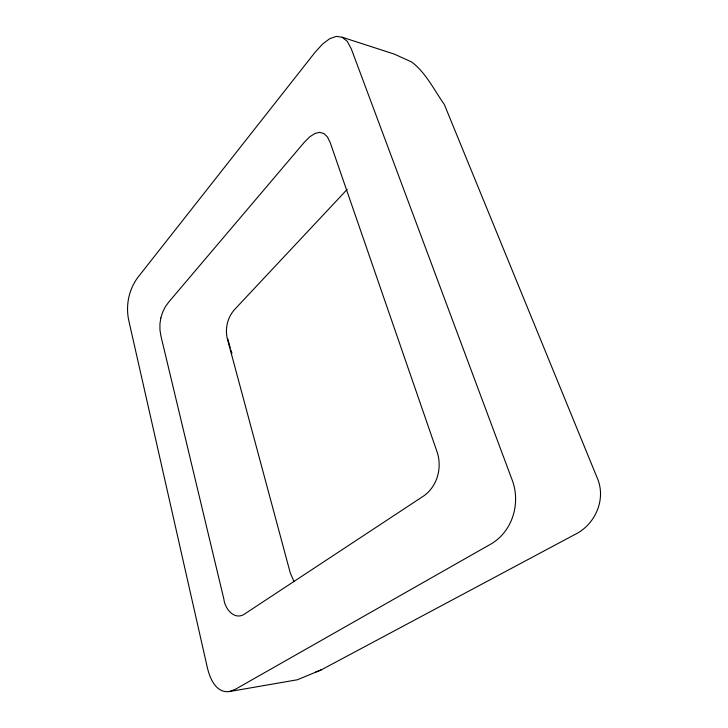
<?xml version="1.0" encoding="UTF-8"?>
<svg xmlns="http://www.w3.org/2000/svg" width="728" height="728" viewBox="0 0 728 728"><rect width="100%" height="100%" fill="white"/><g stroke="black" fill="none" stroke-linecap="round" stroke-linejoin="round"><path stroke-width="1.09" d="M347.256 189.326L234.935 309.163C227.427 317.18 224.688 328.992 227.536 339.557L290.308 573.082L294.103 581.736M321.048 669.988L574.41 534.761C595.449 524.779 606.824 498.798 596.878 477.113L444.308 104.45C434.115 90.035 425.898 72.673 411.611 61.953L394.23 54.09L342.224 37.237L336.291 36.4L329.657 38.73L322.486 44.126L314.942 52.452L138.375 276.74C128.829 289.034 125.453 305.533 128.811 320.675L207.225 667.085C209.673 677.814 215.634 693.138 229.156 691.6L297.361 679.77L321.048 669.988L315.497 672.044M229.156 691.6L235.472 689.216L489.152 545.026C512.749 532.587 521.539 502.393 511.52 478.296L351.278 48.822L347.274 41.35L342.224 37.237M230.257 347.957L227.737 338.684M230.931 350.132L231.941 353.38M160.815 318L159.933 323.924L159.969 330.002L160.952 336.145L223.851 599.026C224.888 609.118 234.998 621.439 245.436 613.44L422.231 496.924C437.455 487.341 442.833 467.158 436.645 450.659L330.257 142.715L327.427 136.928L323.842 133.479L319.619 132.359L314.869 133.497L309.709 136.846L304.249 142.351L168.687 302.12L165.211 306.989L162.581 312.312L160.815 318"/></g></svg>
